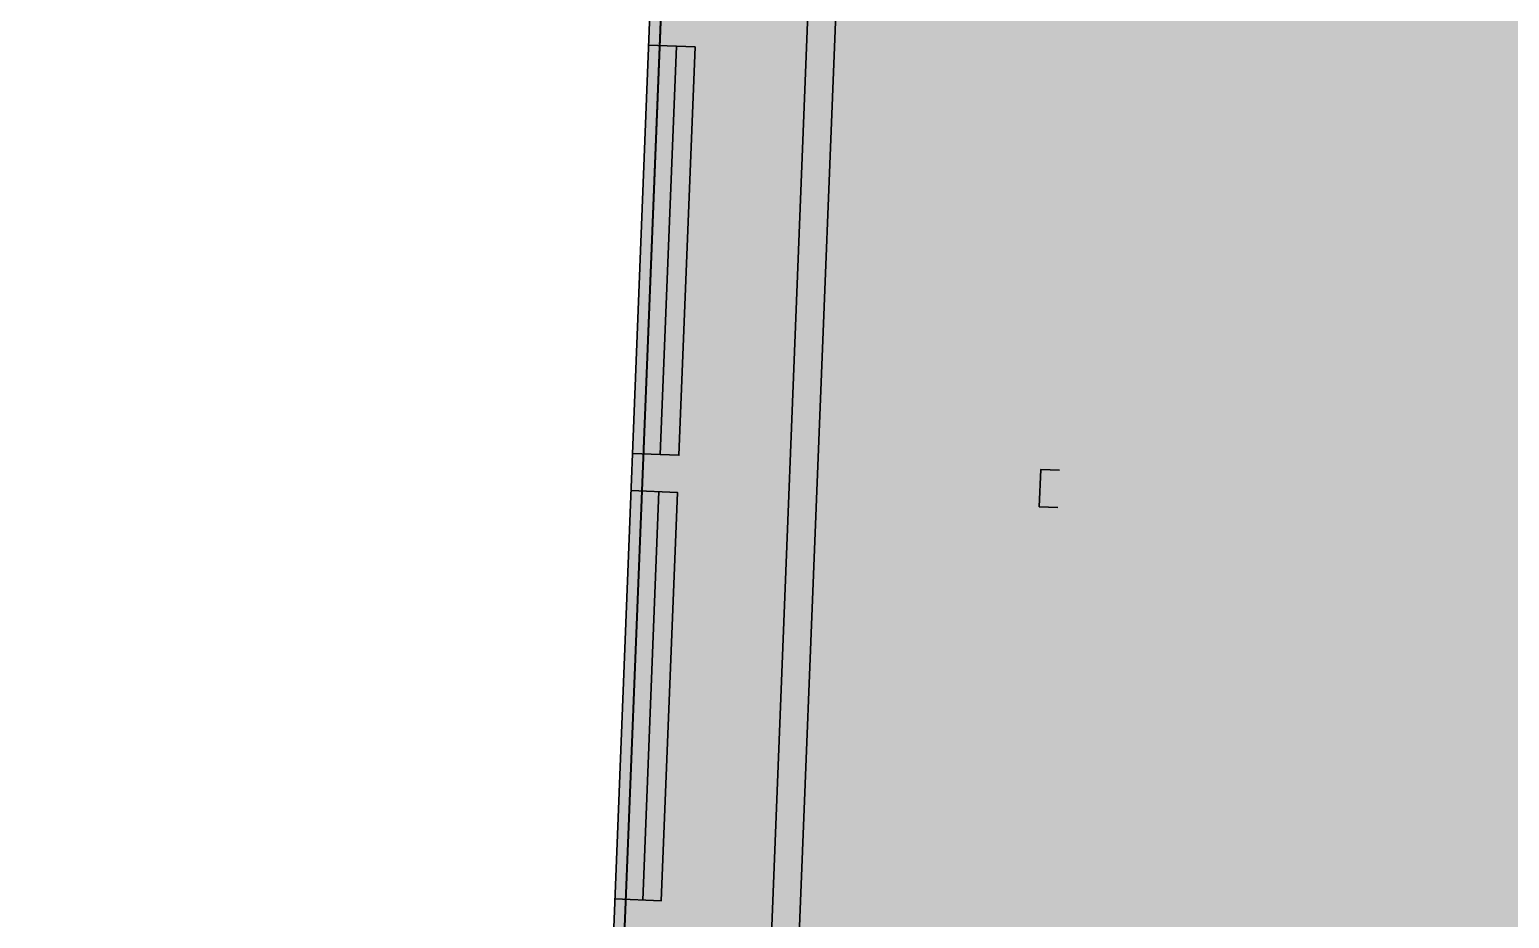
# Model space of a CAD drawing. Header units: millimetres. Extents: x 0 to 581027, y 0 to 6627194.
# Drawn here: x 580572.72 to 580580.69, y 6626111.5 to 6626116.28 of the extents above; entities that cross this region are included whole.
import ezdxf

# ---------------------------------------------------------------- set-up
doc = ezdxf.new("R2010")
doc.units = ezdxf.units.MM
doc.linetypes.add('CONTINOUS', pattern=[0])
doc.layers.add('ГР_Верх_строение', color=250, linetype='CONTINOUS', lineweight=30)
doc.layers.add('Этап 2.1 рабочая прорезь', color=201, linetype='Continuous', lineweight=40)
doc.layers.add('Этап 3.2 нижняя бровка', color=7, linetype='Continuous')

msp = doc.modelspace()

# ---------------------------------------------------------------- hatches: boundary and pattern name
at = {"lineweight": 9, "ltscale": 100, "true_color": 0xfff0c2}
h = msp.add_hatch(color=254, dxfattribs=at)
h.dxf.hatch_style = 2
h.paths.add_polyline_path([(580727.5884, 6626742.5584), (580717.1663, 6626733.127), (580710.8074, 6626723.1768), (580709.3597, 6626717.1837), (580707.2917, 6626709.5374), (580703.776, 6626704.7842), (580699.2263, 6626701.2711), (580690.1551, 6626697.3313), (580636.0796, 6626696.7677), (580599.1345, 6626698.4507), (580373.73, 6626846.9172), (580363.8291, 6626831.8854), (580598.3057, 6626677.4446), (580585.9168, 6626364.3078), (580584.9758, 6626341.6251), (580585.1556, 6626341.618), (580585.1161, 6626340.6188), (580584.9362, 6626340.6259), (580583.837, 6626312.8476), (580581.5594, 6626255.2927), (580581.7393, 6626255.2856), (580581.6997, 6626254.2863), (580581.5199, 6626254.2935), (580580.4206, 6626226.5152), (580580.6005, 6626226.5081), (580580.5609, 6626225.5089), (580580.3811, 6626225.516), (580579.2818, 6626197.7377), (580579.4618, 6626197.7306), (580579.4222, 6626196.7314), (580579.2423, 6626196.7385), (580578.143, 6626168.9602), (580578.3233, 6626168.9531), (580578.2837, 6626167.9539), (580578.1035, 6626167.961), (580577.0042, 6626140.1828), (580577.1841, 6626140.1757), (580577.1445, 6626139.1764), (580576.9647, 6626139.1836), (580572.4491, 6626025.0729), (580572.6289, 6626025.0657), (580572.5909, 6626024.0624), (580572.4094, 6626024.0693), (580570.6144, 6625978.7092), (580570.7942, 6625978.702), (580570.7547, 6625977.703), (580570.5748, 6625977.7101), (580569.4756, 6625949.9317), (580569.6554, 6625949.9246), (580569.6159, 6625948.9254), (580596.119, 6625947.9855), (580599.5133, 6626023.8017), (580601.7909, 6626081.3567), (580608.6236, 6626254.0215), (580612.7459, 6626363.4892), (580606.7229, 6626363.8148), (580606.699, 6626383.683), (580618.3258, 6626677.5557), (580635.7285, 6626676.763), (580690.3636, 6626677.3324), (580698.1224, 6626678.9868), (580709.4784, 6626683.9188), (580718.2013, 6626690.6545), (580725.6135, 6626700.6757), (580728.7369, 6626712.224), (580729.4623, 6626715.2272), (580732.5746, 6626720.0971), (580741.0082, 6626727.729), (580744.8523, 6626732.5972), (580727.8242, 6626742.8692)])

# ---------------------------------------------------------------- linework, layer by layer
at = {"layer": 'ГР_Верх_строение', "ltscale": 10}
for p, q in [((580576.9647, 6626139.1836), (580575.8654, 6626111.4053)), ((580577.1812, 6626123.1625, 0), (580576.2323, 6626099.1812, 0)), ((580577.3311, 6626123.1565, 0), (580576.3821, 6626099.1753, 0)), ((580576.2051, 6626116.1956, 0), (580576.1181, 6626113.9973, 0)), ((580576.1102, 6626113.7975, 0), (580576.0232, 6626111.5992, 0))]:
    msp.add_line(p, q, dxfattribs=at)
at = {"layer": 'ГР_Верх_строение', "ltscale": 10, "elevation": 0, "flags": 128}
for points in [[(580576.0552, 6626116.2015), (580576.305, 6626116.1917), (580576.2181, 6626113.9934), (580575.9682, 6626114.0033)], [(580575.9603, 6626113.8034), (580576.2101, 6626113.7935), (580576.1232, 6626111.5953), (580575.8733, 6626111.6051)]]:
    msp.add_lwpolyline(points, dxfattribs=at)
at = {"layer": 'ГР_Верх_строение', "ltscale": 10, "elevation": 0}
msp.add_lwpolyline([(580578.2667, 6626113.9123), (580578.1668, 6626113.9163), (580578.1589, 6626113.7164), (580578.2585, 6626113.7125)], dxfattribs=at)
at = {"layer": 'Этап 2.1 рабочая прорезь', "color": 5}
msp.add_lwpolyline([(580127.54, 6626105.31), (580147.97, 6626101.37), (580153.93, 6626100.21), (580196.62, 6626091.98), (580241.29, 6626083.36), (580283.98, 6626075.12), (580321.71, 6626067.85), (580383.26, 6626055.97), (580443.13, 6626052.05), (580509.48, 6626060.47), (580533.61, 6626063.54), (580574.2387, 6626068.6984), (580576.58, 6626127.97)], dxfattribs=at)
at = {"layer": 'Этап 3.2 нижняя бровка', "color": 1, "lineweight": 30}
msp.add_lwpolyline([(580576.58, 6626127.97), (580534.6, 6626089.19), (580127.29, 6626105.37), (580109.71, 6625996.05), (580570.65, 6625977.85), (580576.58, 6626127.97)], dxfattribs=at)

doc.saveas('drawing.dxf')
